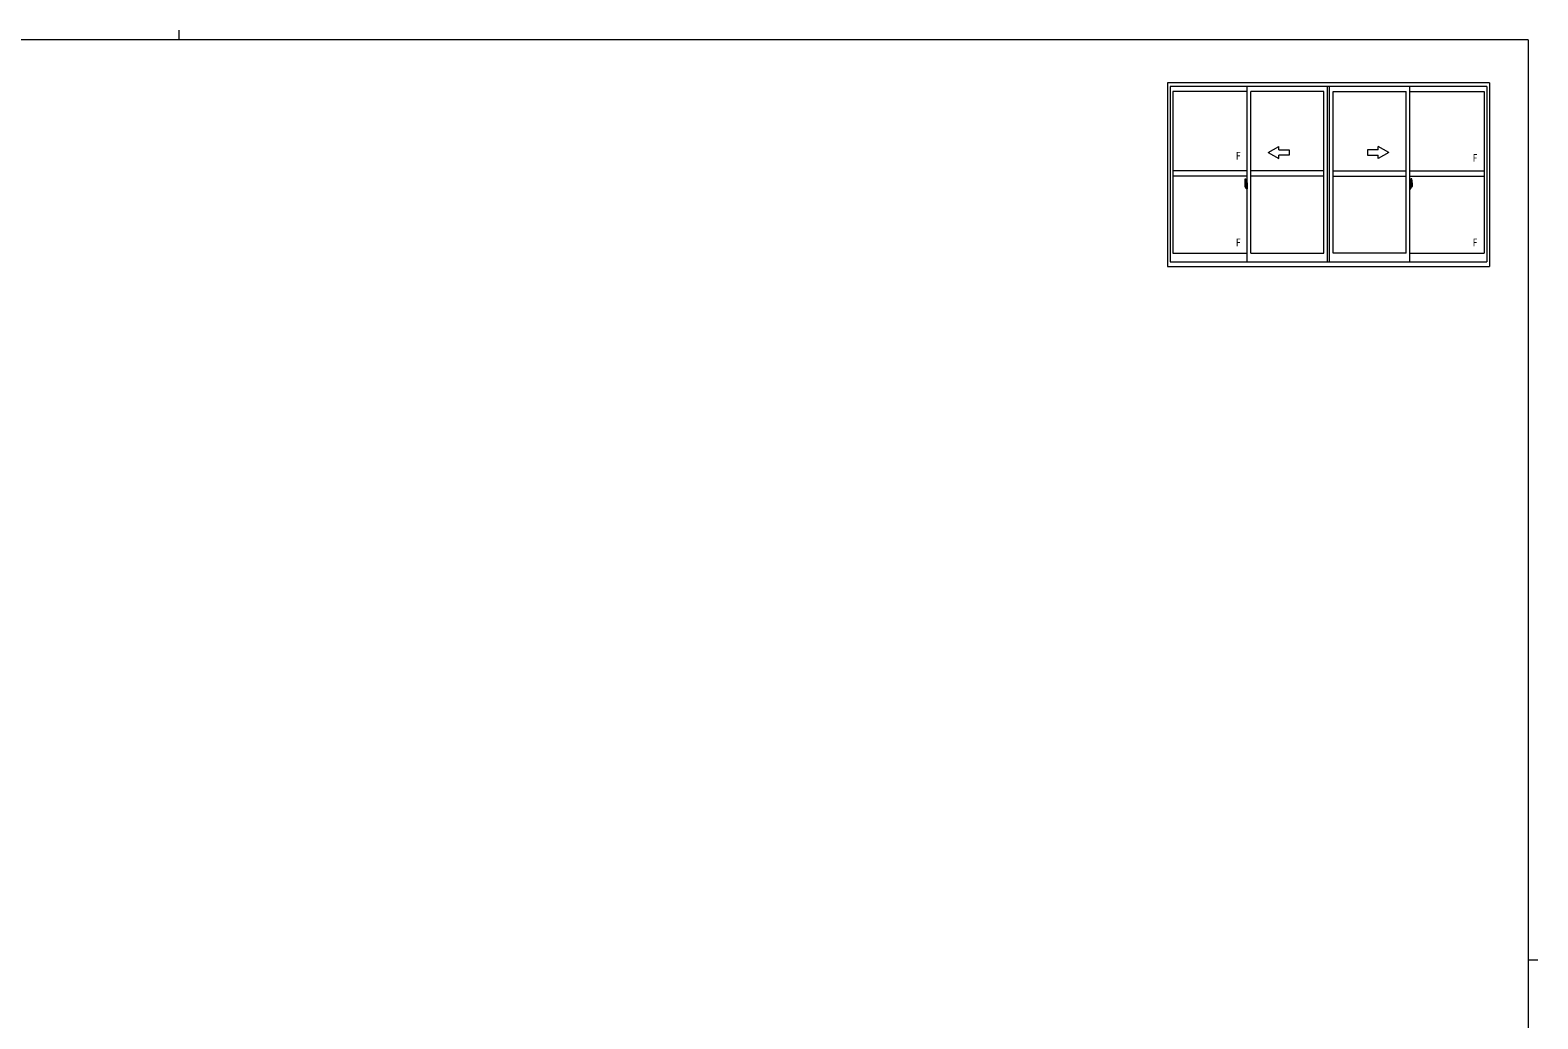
# Model space of a CAD drawing. Units: millimetres, scale not verified. Extents: x -841 to 746, y -594 to 534.
# Drawn here: x -150 to 710, y -30 to 534 of the extents above; entities that cross this region are included whole.
import ezdxf
from ezdxf.enums import TextEntityAlignment as Align

# ---------------------------------------------------------------- set-up
doc = ezdxf.new("R2010")
doc.units = ezdxf.units.MM
doc.header["$LTSCALE"] = 2
doc.layers.add('0-1_YKK_ZWAK', color=7, linetype='Continuous', lineweight=9)
doc.layers.add('0-6_YKK_A1', color=4, linetype='Continuous', lineweight=9)
doc.styles.add('ＭＳ ゴシック', font='')
doc.styles.get('ＭＳ ゴシック').set_extended_font_data('MS Gothic')

msp = doc.modelspace()

# ---------------------------------------------------------------- linework, layer by layer
at = {"layer": '0-1_YKK_ZWAK'}
for p, q in [((-65.372, 534.4), (-65.372, 528.8)), ((704.6, 528.8), (-835.4, 528.8)), ((704.6, 528.8), (704.6, -521.2)), ((704.6, 3.8), (710.2, 3.8))]:
    msp.add_line(p, q, dxfattribs=at)
at = {"layer": '0-6_YKK_A1'}
for p, q in [((498.82, 504.248), (498.82, 399.498)), ((682.57, 504.248), (498.82, 504.248)), ((500.32, 502.248), (500.32, 402.249)), ((681.07, 502.248), (500.32, 502.248)), ((501.87, 499.399), (501.87, 407.049)), ((544.32, 499.399), (501.87, 499.399)), ((544.32, 402.249), (544.32, 502.248)), ((588.07, 499.399), (546.32, 499.399)), ((546.32, 407.049), (546.32, 499.399)), ((588.07, 407.049), (588.07, 499.399)), ((590.07, 402.249), (590.07, 502.248)), ((591.32, 402.249), (591.32, 502.248)), ((591.32, 402.249), (591.32, 502.248)), ((593.32, 499.399), (635.07, 499.399)), ((593.32, 407.049), (593.32, 499.399)), ((635.07, 407.049), (635.07, 499.399)), ((637.07, 402.249), (637.07, 502.248)), ((637.07, 499.399), (679.52, 499.399)), ((679.52, 499.399), (679.52, 407.049)), ((681.07, 502.248), (681.07, 402.249)), ((682.57, 504.248), (682.57, 399.498)), ((556.32, 464.582), (562.32, 468.046)), ((562.32, 466.082), (562.32, 468.046)), ((562.32, 466.082), (568.32, 466.082)), ((568.32, 466.082), (568.32, 463.082)), ((613.07, 466.082), (613.07, 463.082)), ((619.07, 466.082), (613.07, 466.082)), ((619.07, 466.082), (619.07, 468.046)), ((625.07, 464.582), (619.07, 468.046)), ((556.32, 464.582), (562.32, 461.118)), ((562.32, 461.118), (562.32, 463.082)), ((568.32, 463.082), (562.32, 463.082)), ((613.07, 463.082), (619.07, 463.082)), ((625.07, 464.582), (619.07, 461.118)), ((619.07, 461.118), (619.07, 463.082)), ((544.32, 454.174), (501.87, 454.174)), ((544.32, 451.173), (501.87, 451.173)), ((543.16, 449.586), (543.594, 449.601)), ((543.62, 449.576), (543.62, 446.317)), ((588.07, 454.174), (546.32, 454.174)), ((588.07, 451.173), (546.32, 451.173)), ((593.32, 454.174), (635.07, 454.174)), ((593.32, 451.173), (635.07, 451.173)), ((637.07, 454.174), (679.52, 454.174)), ((637.07, 451.173), (679.52, 451.173)), ((637.77, 449.576), (637.77, 446.317)), ((638.229, 449.586), (637.796, 449.601)), ((544.484, 445.427), (542.73, 445.427)), ((542.92, 447.332), (542.92, 445.115)), ((542.968, 445.065), (543.175, 445.058)), ((543.12, 445.41), (543.12, 446.47)), ((543.507, 446.47), (543.12, 446.47)), ((543.121, 445.37), (543.12, 445.407)), ((543.145, 445.417), (543.145, 446.397)), ((543.145, 446.397), (543.507, 446.397)), ((543.39, 445.23), (543.175, 445.23)), ((543.175, 445.23), (543.175, 445.058)), ((543.21, 445.161), (543.175, 445.161)), ((543.21, 445.202), (543.445, 445.202)), ((543.21, 445.113), (543.21, 445.202)), ((543.21, 444.967), (543.21, 444.983)), ((543.21, 444.967), (543.498, 444.967)), ((543.298, 444.695), (543.287, 444.711)), ((543.32, 444.664), (543.298, 444.695)), ((543.32, 444.714), (543.32, 444.664)), ((543.507, 444.664), (543.32, 444.664)), ((543.345, 444.739), (543.507, 444.739)), ((543.43, 445.237), (543.39, 445.237)), ((543.39, 445.237), (543.39, 445.202)), ((543.605, 446.02), (543.43, 446.02)), ((543.43, 446.02), (543.43, 445.202)), ((543.445, 445.689), (543.43, 445.689)), ((543.445, 445.575), (543.445, 445.773)), ((543.445, 445.5), (543.445, 445.575)), ((543.445, 445.575), (543.445, 445.575)), ((543.445, 445.455), (543.445, 445.5)), ((543.445, 445.5), (543.545, 445.5)), ((543.445, 445.207), (543.445, 445.261)), ((543.445, 445.261), (543.545, 445.261)), ((543.445, 445.202), (543.445, 445.207)), ((543.445, 445.207), (543.545, 445.207)), ((543.445, 445.202), (543.545, 445.202)), ((543.445, 444.982), (543.445, 444.983)), ((543.468, 444.972), (543.445, 444.982)), ((543.48, 444.969), (543.468, 444.972)), ((543.491, 444.967), (543.48, 444.969)), ((543.508, 444.967), (543.491, 444.967)), ((543.523, 444.972), (543.508, 444.967)), ((543.534, 444.98), (543.523, 444.972)), ((543.545, 445.161), (543.533, 445.161)), ((543.538, 444.985), (543.534, 444.98)), ((543.542, 444.992), (543.538, 444.985)), ((543.545, 446.359), (543.545, 446.02)), ((543.545, 446.192), (543.545, 446.242)), ((543.545, 446.02), (543.545, 445.798)), ((543.545, 446.02), (543.545, 445.798)), ((543.62, 445.901), (543.545, 445.901)), ((543.545, 445.798), (543.715, 445.798)), ((543.545, 445.6), (543.715, 445.6)), ((543.545, 445.5), (543.545, 445.575)), ((543.715, 445.575), (543.545, 445.575)), ((543.545, 445.575), (543.545, 444.777)), ((543.545, 445.455), (543.545, 445.5)), ((543.545, 445.261), (543.545, 445.455)), ((543.545, 445.431), (543.545, 445.161)), ((543.545, 445.207), (543.545, 445.261)), ((543.545, 445.202), (543.545, 445.207)), ((543.545, 445.059), (543.545, 445.008)), ((543.62, 446.317), (543.605, 446.317)), ((543.605, 446.317), (543.605, 446.02)), ((543.62, 446.357), (543.62, 445.798)), ((543.62, 445.798), (543.62, 446.151)), ((543.62, 445.86), (543.62, 446.095)), ((543.62, 445.575), (543.62, 444.777)), ((543.62, 445.054), (543.62, 445.575)), ((543.644, 446.176), (543.745, 446.177)), ((543.745, 445.027), (543.644, 445.029)), ((543.715, 445.798), (543.715, 445.6)), ((543.715, 445.6), (543.715, 445.575)), ((543.745, 447.282), (543.745, 446.377)), ((543.87, 446.377), (543.745, 446.377)), ((543.745, 446.01), (543.745, 446.323)), ((543.749, 445.982), (543.745, 446.01)), ((543.745, 445.203), (543.752, 445.232)), ((543.745, 445.195), (543.745, 445.203)), ((543.745, 444.882), (543.745, 445.195)), ((543.87, 444.827), (543.745, 444.827)), ((543.745, 443.922), (543.745, 444.827)), ((543.762, 445.956), (543.749, 445.982)), ((543.752, 445.232), (543.759, 445.245)), ((543.759, 445.245), (543.769, 445.256)), ((543.774, 445.944), (543.762, 445.956)), ((543.895, 446.352), (543.769, 446.348)), ((543.769, 445.256), (543.777, 445.263)), ((543.895, 444.852), (543.769, 444.857)), ((543.77, 446.352), (543.77, 446.377)), ((543.895, 446.352), (543.77, 446.352)), ((543.895, 444.852), (543.77, 444.852)), ((543.77, 444.852), (543.77, 444.827)), ((543.784, 445.938), (543.774, 445.944)), ((543.777, 445.263), (543.787, 445.267)), ((543.792, 445.937), (543.784, 445.938)), ((543.787, 445.267), (543.793, 445.268)), ((543.793, 445.937), (543.792, 445.937)), ((543.793, 445.937), (543.793, 445.268)), ((543.87, 447.332), (543.795, 447.332)), ((543.87, 443.872), (543.795, 443.872)), ((543.805, 445.936), (543.805, 444.919)), ((544.29, 445.976), (543.83, 445.96)), ((543.83, 444.894), (544.29, 444.879)), ((543.87, 447.332), (543.87, 446.377)), ((543.87, 447.307), (543.895, 447.307)), ((543.87, 445.002), (543.87, 444.945)), ((543.87, 443.872), (543.87, 444.827)), ((543.87, 443.897), (543.895, 443.897)), ((543.895, 447.338), (544.32, 447.352)), ((543.895, 447.338), (543.895, 446.352)), ((543.895, 447.307), (543.895, 446.352)), ((544.245, 445.027), (543.895, 445.027)), ((543.895, 444.92), (544.245, 444.92)), ((543.895, 443.897), (543.895, 444.852)), ((543.895, 444.852), (543.895, 443.867)), ((543.895, 443.867), (544.32, 443.852)), ((543.975, 446.092), (543.975, 446.022)), ((544.16, 446.117), (544, 446.117)), ((544, 445.997), (544.16, 445.997)), ((544.185, 446.092), (544.185, 446.022)), ((544.27, 445.002), (544.27, 444.945)), ((544.305, 445.962), (544.305, 445.956)), ((544.305, 445.962), (544.305, 444.893)), ((544.32, 445.74), (544.305, 445.74)), ((544.32, 445.415), (544.305, 445.415)), ((544.32, 447.352), (544.32, 443.852)), ((636.905, 445.427), (638.659, 445.427)), ((637.07, 447.352), (637.07, 443.852)), ((637.495, 447.338), (637.07, 447.352)), ((637.07, 445.74), (637.085, 445.74)), ((637.07, 445.415), (637.085, 445.415)), ((637.495, 443.867), (637.07, 443.852)), ((637.085, 445.962), (637.085, 445.956)), ((637.085, 445.962), (637.085, 444.893)), ((637.1, 445.976), (637.56, 445.96)), ((637.56, 444.894), (637.1, 444.879)), ((637.12, 445.002), (637.12, 444.945)), ((637.145, 445.027), (637.495, 445.027)), ((637.495, 444.92), (637.145, 444.92)), ((637.205, 446.092), (637.205, 446.022)), ((637.23, 446.117), (637.39, 446.117)), ((637.39, 445.997), (637.23, 445.997)), ((637.415, 446.092), (637.415, 446.022)), ((637.495, 447.338), (637.495, 446.352)), ((637.52, 447.307), (637.495, 447.307)), ((637.495, 447.307), (637.495, 446.352)), ((637.495, 446.352), (637.62, 446.352)), ((637.495, 446.352), (637.621, 446.348)), ((637.495, 444.852), (637.621, 444.857)), ((637.495, 444.852), (637.62, 444.852)), ((637.495, 443.897), (637.495, 444.852)), ((637.495, 444.852), (637.495, 443.867)), ((637.52, 443.897), (637.495, 443.897)), ((637.52, 447.332), (637.595, 447.332)), ((637.52, 447.332), (637.52, 446.377)), ((637.52, 446.377), (637.645, 446.377)), ((637.52, 445.002), (637.52, 444.945)), ((637.52, 444.827), (637.645, 444.827)), ((637.52, 443.872), (637.52, 444.827)), ((637.52, 443.872), (637.595, 443.872)), ((637.585, 445.936), (637.585, 444.919)), ((637.596, 445.937), (637.597, 445.937)), ((637.596, 445.937), (637.596, 445.268)), ((637.602, 445.267), (637.596, 445.268)), ((637.597, 445.937), (637.606, 445.938)), ((637.612, 445.263), (637.602, 445.267)), ((637.606, 445.938), (637.615, 445.944)), ((637.621, 445.256), (637.612, 445.263)), ((637.615, 445.944), (637.628, 445.956)), ((637.62, 446.352), (637.62, 446.377)), ((637.62, 444.852), (637.62, 444.827)), ((637.63, 445.245), (637.621, 445.256)), ((637.628, 445.956), (637.64, 445.982)), ((637.637, 445.232), (637.63, 445.245)), ((637.644, 445.203), (637.637, 445.232)), ((637.64, 445.982), (637.645, 446.01)), ((637.645, 445.195), (637.644, 445.203)), ((637.645, 447.282), (637.645, 446.377)), ((637.645, 446.01), (637.645, 446.323)), ((637.745, 446.176), (637.645, 446.177)), ((637.645, 444.882), (637.645, 445.195)), ((637.645, 445.027), (637.745, 445.029)), ((637.645, 443.922), (637.645, 444.827)), ((637.675, 445.798), (637.675, 445.6)), ((637.845, 445.798), (637.675, 445.798)), ((637.675, 445.6), (637.675, 445.575)), ((637.845, 445.6), (637.675, 445.6)), ((637.675, 445.575), (637.845, 445.575)), ((637.77, 446.357), (637.77, 445.798)), ((637.77, 446.317), (637.785, 446.317)), ((637.77, 445.798), (637.77, 446.151)), ((637.77, 445.86), (637.77, 446.095)), ((637.77, 445.901), (637.845, 445.901)), ((637.77, 445.575), (637.77, 444.777)), ((637.77, 445.054), (637.77, 445.575)), ((637.785, 446.317), (637.785, 446.02)), ((637.785, 446.02), (637.96, 446.02)), ((637.845, 446.359), (637.845, 446.02)), ((637.845, 446.192), (637.845, 446.242)), ((637.845, 446.02), (637.845, 445.798)), ((637.845, 446.02), (637.845, 445.798)), ((637.845, 445.5), (637.845, 445.575)), ((637.845, 445.575), (637.845, 444.777)), ((637.845, 445.455), (637.845, 445.5)), ((637.945, 445.5), (637.845, 445.5)), ((637.845, 445.261), (637.845, 445.455)), ((637.845, 445.431), (637.845, 445.161)), ((637.845, 445.207), (637.845, 445.261)), ((637.945, 445.261), (637.845, 445.261)), ((637.845, 445.202), (637.845, 445.207)), ((637.945, 445.207), (637.845, 445.207)), ((637.945, 445.202), (637.845, 445.202)), ((637.845, 445.161), (637.857, 445.161)), ((637.845, 445.059), (637.845, 445.008)), ((637.848, 444.992), (637.851, 444.985)), ((637.851, 444.985), (637.855, 444.98)), ((637.855, 444.98), (637.866, 444.972)), ((637.866, 444.972), (637.881, 444.967)), ((637.881, 444.967), (637.899, 444.967)), ((637.882, 446.47), (638.27, 446.47)), ((638.245, 446.397), (637.882, 446.397)), ((638.045, 444.739), (637.882, 444.739)), ((637.882, 444.664), (638.07, 444.664)), ((638.18, 444.967), (637.891, 444.967)), ((637.899, 444.967), (637.91, 444.969)), ((637.91, 444.969), (637.921, 444.972)), ((637.921, 444.972), (637.944, 444.982)), ((637.944, 444.982), (637.945, 444.983)), ((637.945, 445.575), (637.945, 445.773)), ((637.945, 445.689), (637.96, 445.689)), ((637.945, 445.5), (637.945, 445.575)), ((637.945, 445.575), (637.945, 445.575)), ((637.945, 445.455), (637.945, 445.5)), ((637.945, 445.207), (637.945, 445.261)), ((637.945, 445.202), (637.945, 445.207)), ((638.18, 445.202), (637.945, 445.202)), ((637.96, 446.02), (637.96, 445.202)), ((637.96, 445.237), (638, 445.237)), ((638, 445.237), (638, 445.202)), ((638, 445.23), (638.215, 445.23)), ((638.07, 444.714), (638.07, 444.664)), ((638.07, 444.664), (638.091, 444.695)), ((638.091, 444.695), (638.102, 444.711)), ((638.18, 445.113), (638.18, 445.202)), ((638.18, 445.161), (638.215, 445.161)), ((638.18, 444.967), (638.18, 444.983)), ((638.215, 445.23), (638.215, 445.058)), ((638.421, 445.065), (638.215, 445.058)), ((638.245, 445.417), (638.245, 446.397)), ((638.269, 445.37), (638.27, 445.407)), ((638.27, 445.41), (638.27, 446.47)), ((638.47, 447.332), (638.47, 445.115)), ((501.87, 407.049), (544.32, 407.049)), ((546.32, 407.049), (588.07, 407.049)), ((637.07, 407.049), (679.52, 407.049)), ((498.82, 399.498), (682.57, 399.498)), ((500.32, 402.249), (681.07, 402.249))]:
    msp.add_line(p, q, dxfattribs=at)
for points in [[(635.07, 407.049), (593.32, 407.049), (593.32, 499.399)], [(543.121, 445.36), (543.12, 445.407), (543.12, 445.41)], [(543.21, 444.983), (543.21, 445.113), (543.445, 445.113)], [(543.545, 445.798), (543.495, 445.795), (543.458, 445.785), (543.445, 445.773)], [(543.545, 445.6), (543.495, 445.597), (543.458, 445.587), (543.445, 445.575)], [(543.445, 445.575), (543.545, 445.575), (543.545, 445.575)], [(543.445, 445.261), (543.445, 445.455), (543.545, 445.455)], [(543.542, 444.992), (543.544, 445), (543.545, 445.008)], [(543.545, 445.202), (543.545, 445.071), (543.545, 445.059)], [(543.806, 445.944), (543.805, 445.94), (543.805, 445.936)], [(543.805, 444.919), (543.805, 444.915), (543.806, 444.91)], [(544.305, 445.962), (544.303, 445.969), (544.297, 445.975), (544.289, 445.976)], [(544.289, 444.879), (544.297, 444.88), (544.303, 444.885), (544.305, 444.893)], [(637.085, 445.962), (637.087, 445.969), (637.092, 445.975), (637.1, 445.976)], [(637.1, 444.879), (637.092, 444.88), (637.087, 444.885), (637.085, 444.893)], [(637.583, 445.944), (637.584, 445.94), (637.585, 445.936)], [(637.585, 444.919), (637.584, 444.915), (637.583, 444.91)], [(637.845, 445.798), (637.895, 445.795), (637.931, 445.785), (637.945, 445.773)], [(637.845, 445.6), (637.895, 445.597), (637.931, 445.587), (637.945, 445.575)], [(637.945, 445.575), (637.845, 445.575), (637.845, 445.575)], [(637.945, 445.261), (637.945, 445.455), (637.845, 445.455)], [(637.845, 445.202), (637.845, 445.071), (637.845, 445.059)], [(637.848, 444.992), (637.846, 445), (637.845, 445.008)], [(638.18, 444.983), (638.18, 445.113), (637.945, 445.113)], [(638.269, 445.36), (638.27, 445.407), (638.27, 445.41)]]:
    msp.add_lwpolyline(points, dxfattribs=at)
for centre, radius, start, end in [((556.17, 447.291), 13.25, 170.20653, 179.82143), ((543.162, 449.536), 0.05, 91.99998, 170.20653), ((543.595, 449.576), 0.025, 0, 91.99998), ((637.795, 449.576), 0.025, 88, 180), ((638.227, 449.536), 0.05, 9.79346, 88), ((625.22, 447.291), 13.25, 0.17856, 9.79346), ((542.97, 445.115), 0.05, 180, 268), ((543.145, 446.422), 0.025, 180, 270), ((544.596, 445.408), 1.476, 179.91893, 190.81317), ((544.428, 445.349), 1.307, 179.53619, 192.85144), ((544.616, 445.377), 1.472, 178.42075, 189.33089), ((544.069, 445.271), 0.933, 188.62914, 193.15749), ((544.428, 445.349), 1.307, 192.85144, 209.23122), ((544.069, 445.271), 0.933, 193.15749, 216.6329), ((544.03, 445.291), 0.88, 189.98209, 192.05296), ((544.03, 445.291), 0.88, 192.05296, 218.82617), ((543.345, 444.714), 0.025, 90, 180), ((543.45, 445.208), 0.095, 266.91231, 356.74059), ((543.507, 446.357), 0.113, 0, 90), ((543.507, 446.359), 0.0375, 0, 90), ((543.507, 444.777), 0.113, 270, 0), ((543.507, 444.777), 0.0375, 270, 0), ((543.645, 446.151), 0.025, 91, 180), ((543.645, 445.054), 0.025, 180, 269.00002), ((543.795, 447.282), 0.05, 90, 180), ((543.77, 446.323), 0.025, 91.99998, 180), ((543.77, 444.882), 0.025, 180, 268), ((543.795, 443.922), 0.05, 180, 270), ((543.83, 445.935), 0.0254, 88.99205, 157.90245), ((543.83, 444.92), 0.0256, 202.43822, 270.66725), ((543.895, 445.002), 0.025, 90, 180), ((543.895, 444.945), 0.025, 180, 270), ((544, 446.092), 0.025, 90, 180), ((544, 446.022), 0.025, 180, 270), ((544.16, 446.092), 0.025, 0, 90), ((544.16, 446.022), 0.025, 270, 0), ((544.245, 445.002), 0.025, 0, 90), ((544.245, 444.945), 0.025, 270, 0), ((637.145, 445.002), 0.025, 90, 180), ((637.145, 444.945), 0.025, 180, 270), ((637.23, 446.092), 0.025, 90, 180), ((637.23, 446.022), 0.025, 180, 270), ((637.39, 446.092), 0.025, 0, 90), ((637.39, 446.022), 0.025, 270, 0), ((637.495, 445.002), 0.025, 0, 90), ((637.495, 444.945), 0.025, 270, 0), ((637.559, 444.92), 0.0256, 269.33273, 337.56177), ((637.56, 445.935), 0.0254, 22.09753, 91.00793), ((637.595, 447.282), 0.05, 0, 90), ((637.595, 443.922), 0.05, 270, 0), ((637.62, 446.323), 0.025, 0, 88), ((637.62, 444.882), 0.025, 271.99998, 0), ((637.745, 446.151), 0.025, 0, 88.99998), ((637.745, 445.054), 0.025, 270.99997, 0), ((637.882, 446.357), 0.113, 90, 180), ((637.882, 444.777), 0.113, 180, 270), ((637.882, 446.359), 0.0375, 90, 180), ((637.882, 444.777), 0.0375, 180, 270), ((637.94, 445.208), 0.095, 183.2594, 273.08768), ((637.359, 445.291), 0.88, 321.17381, 347.94702), ((638.045, 444.714), 0.025, 0, 90), ((637.321, 445.271), 0.933, 323.36708, 346.8425), ((636.962, 445.349), 1.307, 330.76877, 347.14854), ((637.359, 445.291), 0.88, 347.94702, 350.0179), ((636.773, 445.377), 1.472, 350.6691, 1.57924), ((637.321, 445.271), 0.933, 346.8425, 351.37085), ((636.962, 445.349), 1.307, 347.14854, 0.46379), ((636.793, 445.408), 1.476, 349.18681, 0.08105), ((638.245, 446.422), 0.025, 270, 0), ((638.42, 445.115), 0.05, 272, 0)]:
    msp.add_arc(centre, radius, start, end, dxfattribs=at)

# ---------------------------------------------------------------- texts
at = {"layer": '0-6_YKK_A1', "color": 7, "style": 'ＭＳ ゴシック'}
for p in [(537.731, 459.199), (672.88, 457.954), (537.68, 409.729), (672.88, 409.729)]:
    msp.add_text('F', height=4.399, dxfattribs=at).set_placement(p, align=Align.BOTTOM_LEFT)

doc.saveas('drawing.dxf')
